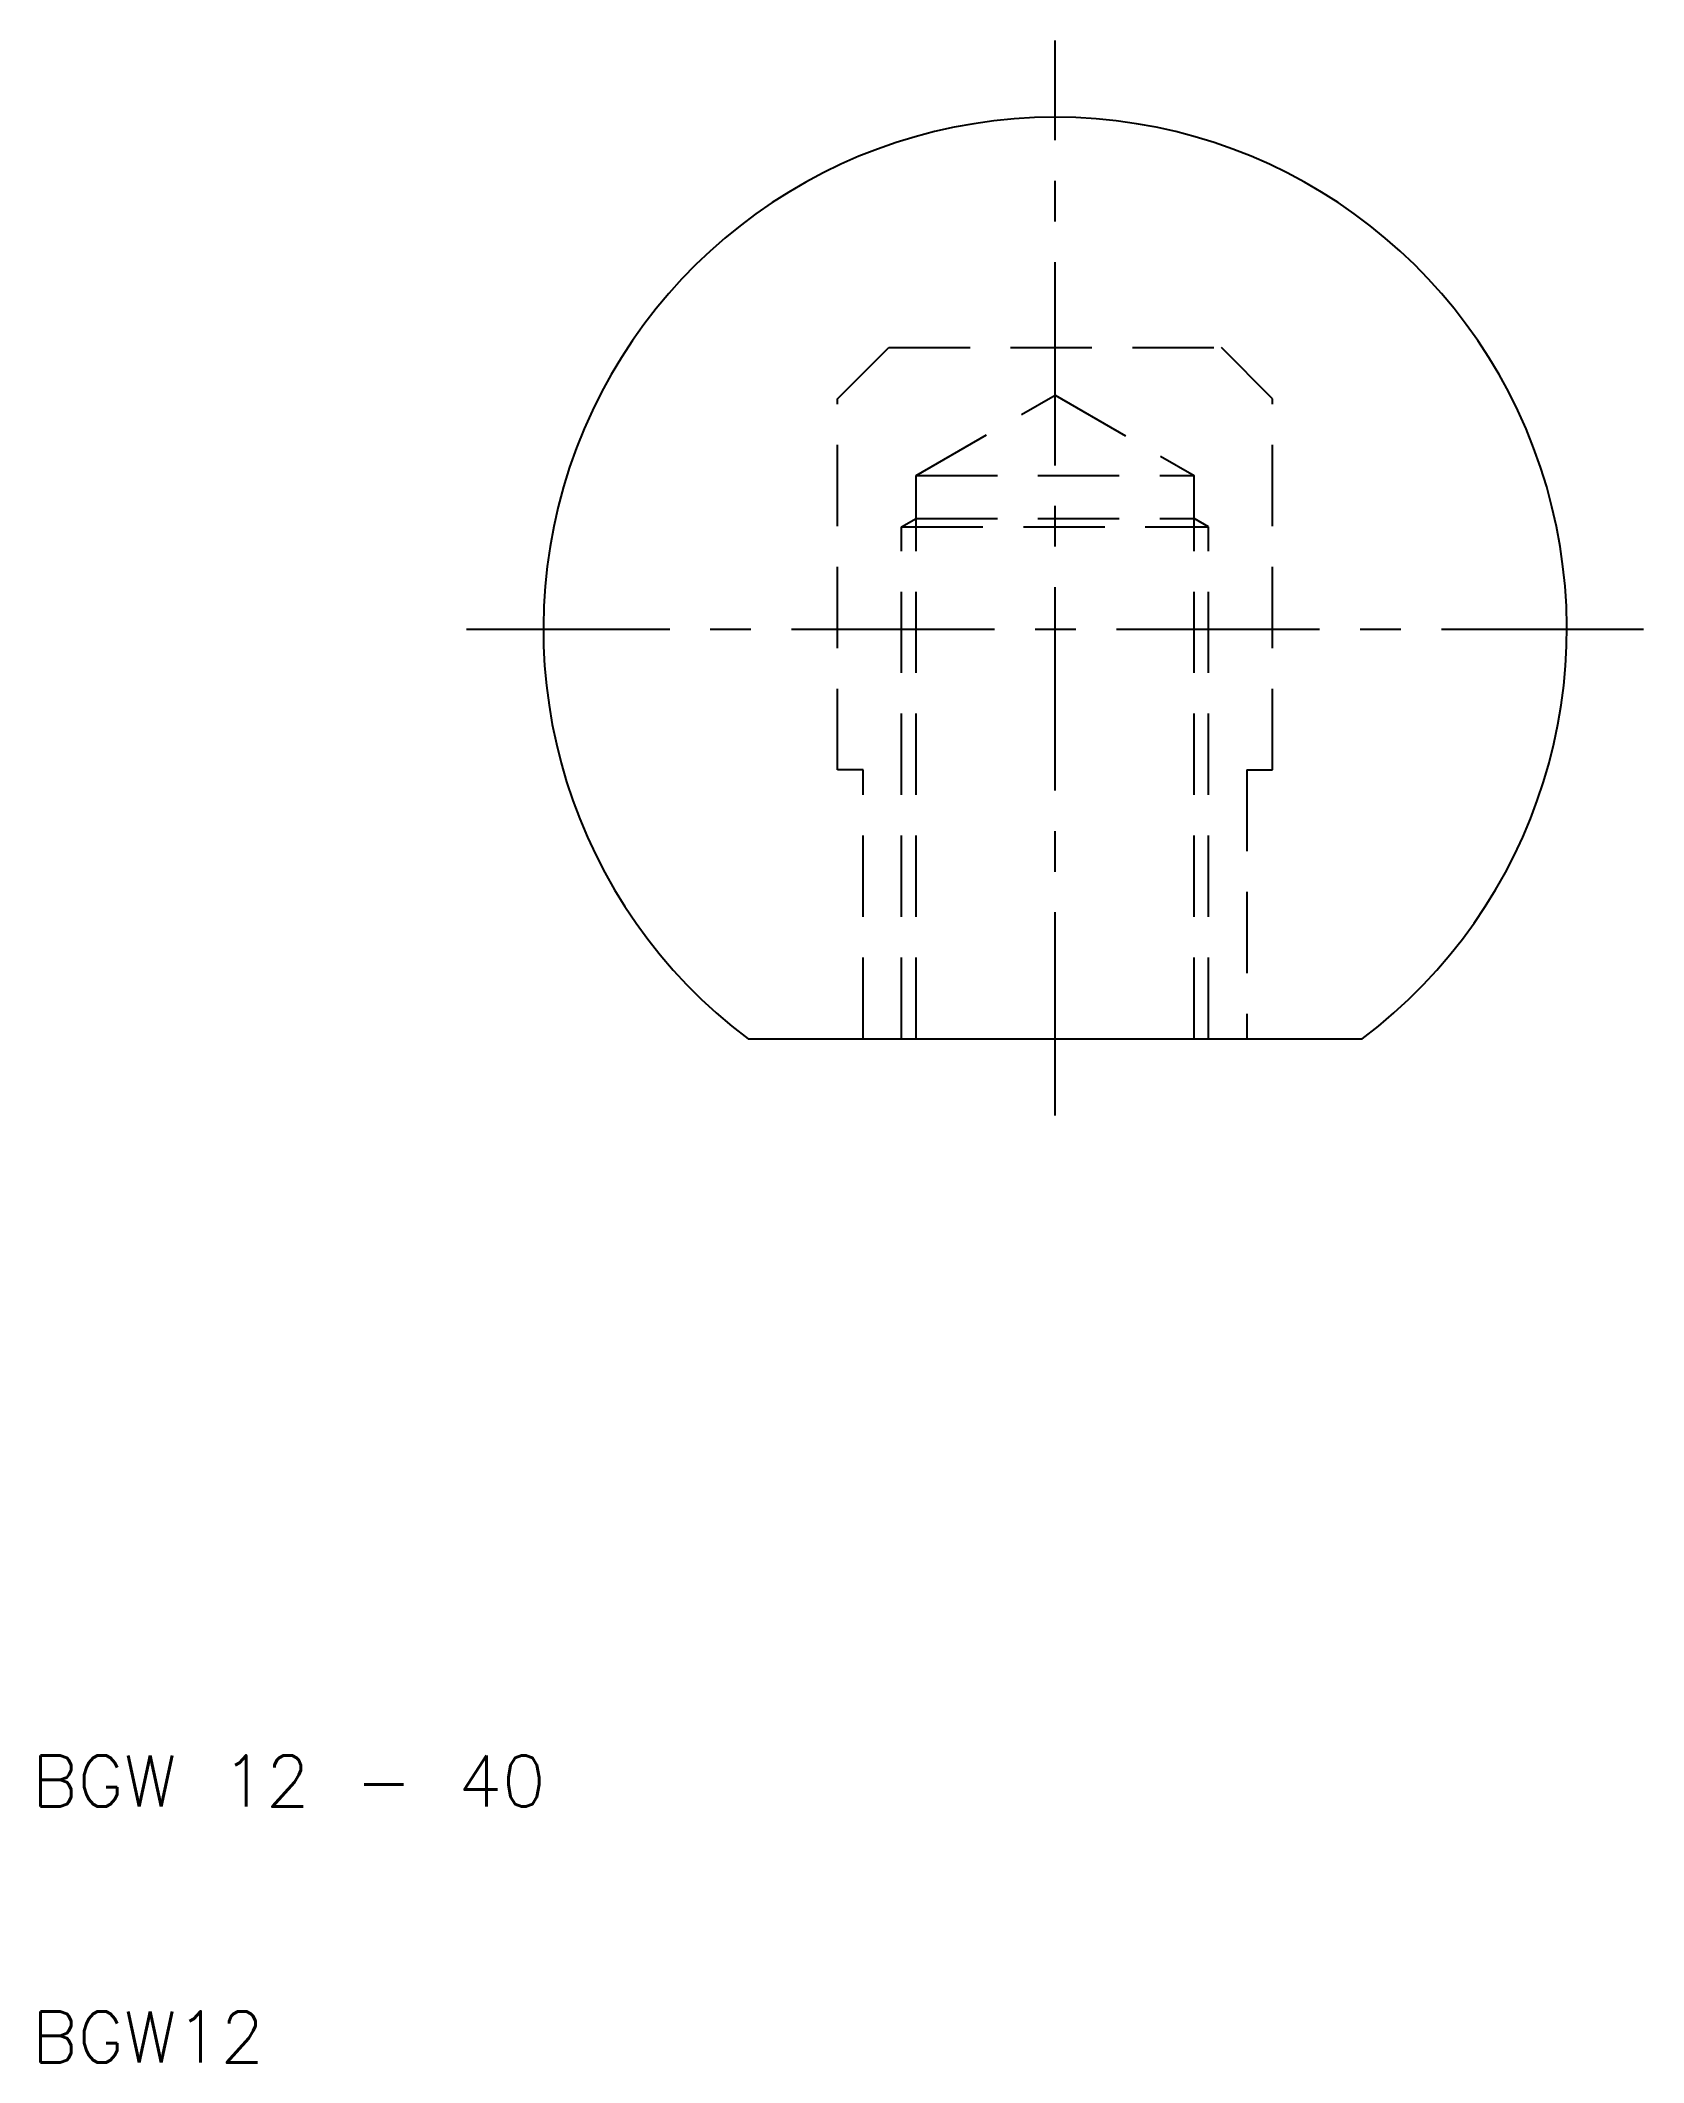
# Model space of a CAD drawing. Extents: x 10.3 to 73, y 10 to 89.
import ezdxf

# ---------------------------------------------------------------- set-up
doc = ezdxf.new("R2010")
doc.units = 0
doc.header["$LTSCALE"] = 0.25
doc.linetypes.add('CENTER', pattern=[50.8, 31.75, -6.35, 6.35, -6.35])
doc.linetypes.add('DASHED', pattern=[19.05, 12.7, -6.35])
doc.layers.get('0').update_dxf_attribs({"linetype": 'CONTINUOUS'})
doc.layers.add('CENTER', color=1, linetype='CENTER')
doc.styles.get("Standard").update_dxf_attribs({"font": 'txt.shx', "bigfont": 'extfont.shx'})

msp = doc.modelspace()

# ---------------------------------------------------------------- linework, layer by layer
at = {"color": 3, "linetype": 'DASHED'}
for p, q in [((41.5, 75), (43.5, 77)), ((43.5, 77), (56.5, 77)), ((58.5, 75), (56.5, 77)), ((44.569, 72), (50, 75.136)), ((50, 75.136), (55.431, 72)), ((41.5, 60.5), (41.5, 75)), ((58.5, 60.5), (58.5, 75)), ((44.569, 50), (44.569, 72)), ((44.569, 72), (55.431, 72)), ((55.431, 50), (55.431, 72)), ((44, 70), (44.569, 70.328)), ((44.569, 70.328), (55.431, 70.328)), ((56, 70), (55.431, 70.328)), ((44, 50), (44, 70)), ((44, 70), (56, 70)), ((56, 50), (56, 70)), ((42.5, 60.5), (41.5, 60.5)), ((42.5, 50), (42.5, 60.5)), ((57.5, 60.5), (57.5, 50)), ((57.5, 60.5), (58.5, 60.5))]:
    msp.add_line(p, q, dxfattribs=at)
msp.add_line((38, 50), (62, 50))
for centre, radius, start, end in [((50, 66), 20, 306.8699, 233.1301), ((38, 50), 0.000001, 229.23559, 270), ((38, 50), 0.000001, 229.23559, 270), ((62, 50), 0.000001, 270, 310.76441)]:
    msp.add_arc(centre, radius, start, end)
for centre, start, end in [((55.431, 72), 0, 90), ((56, 70), 0, 90), ((57.5, 60.5), 90, 180)]:
    msp.add_arc(centre, 0.000001, start, end, dxfattribs=at)
at = {"layer": 'CENTER', "color": 1, "linetype": 'CENTER'}
for p, q in [((50, 47), (50, 89)), ((27, 66), (73, 66))]:
    msp.add_line(p, q, dxfattribs=at)

# ---------------------------------------------------------------- texts
for s, p in [('BGW 12 - 40', (10, 20)), ('BGW12', (10, 10))]:
    msp.add_text(s, height=2).set_placement(p)

doc.saveas('drawing.dxf')
